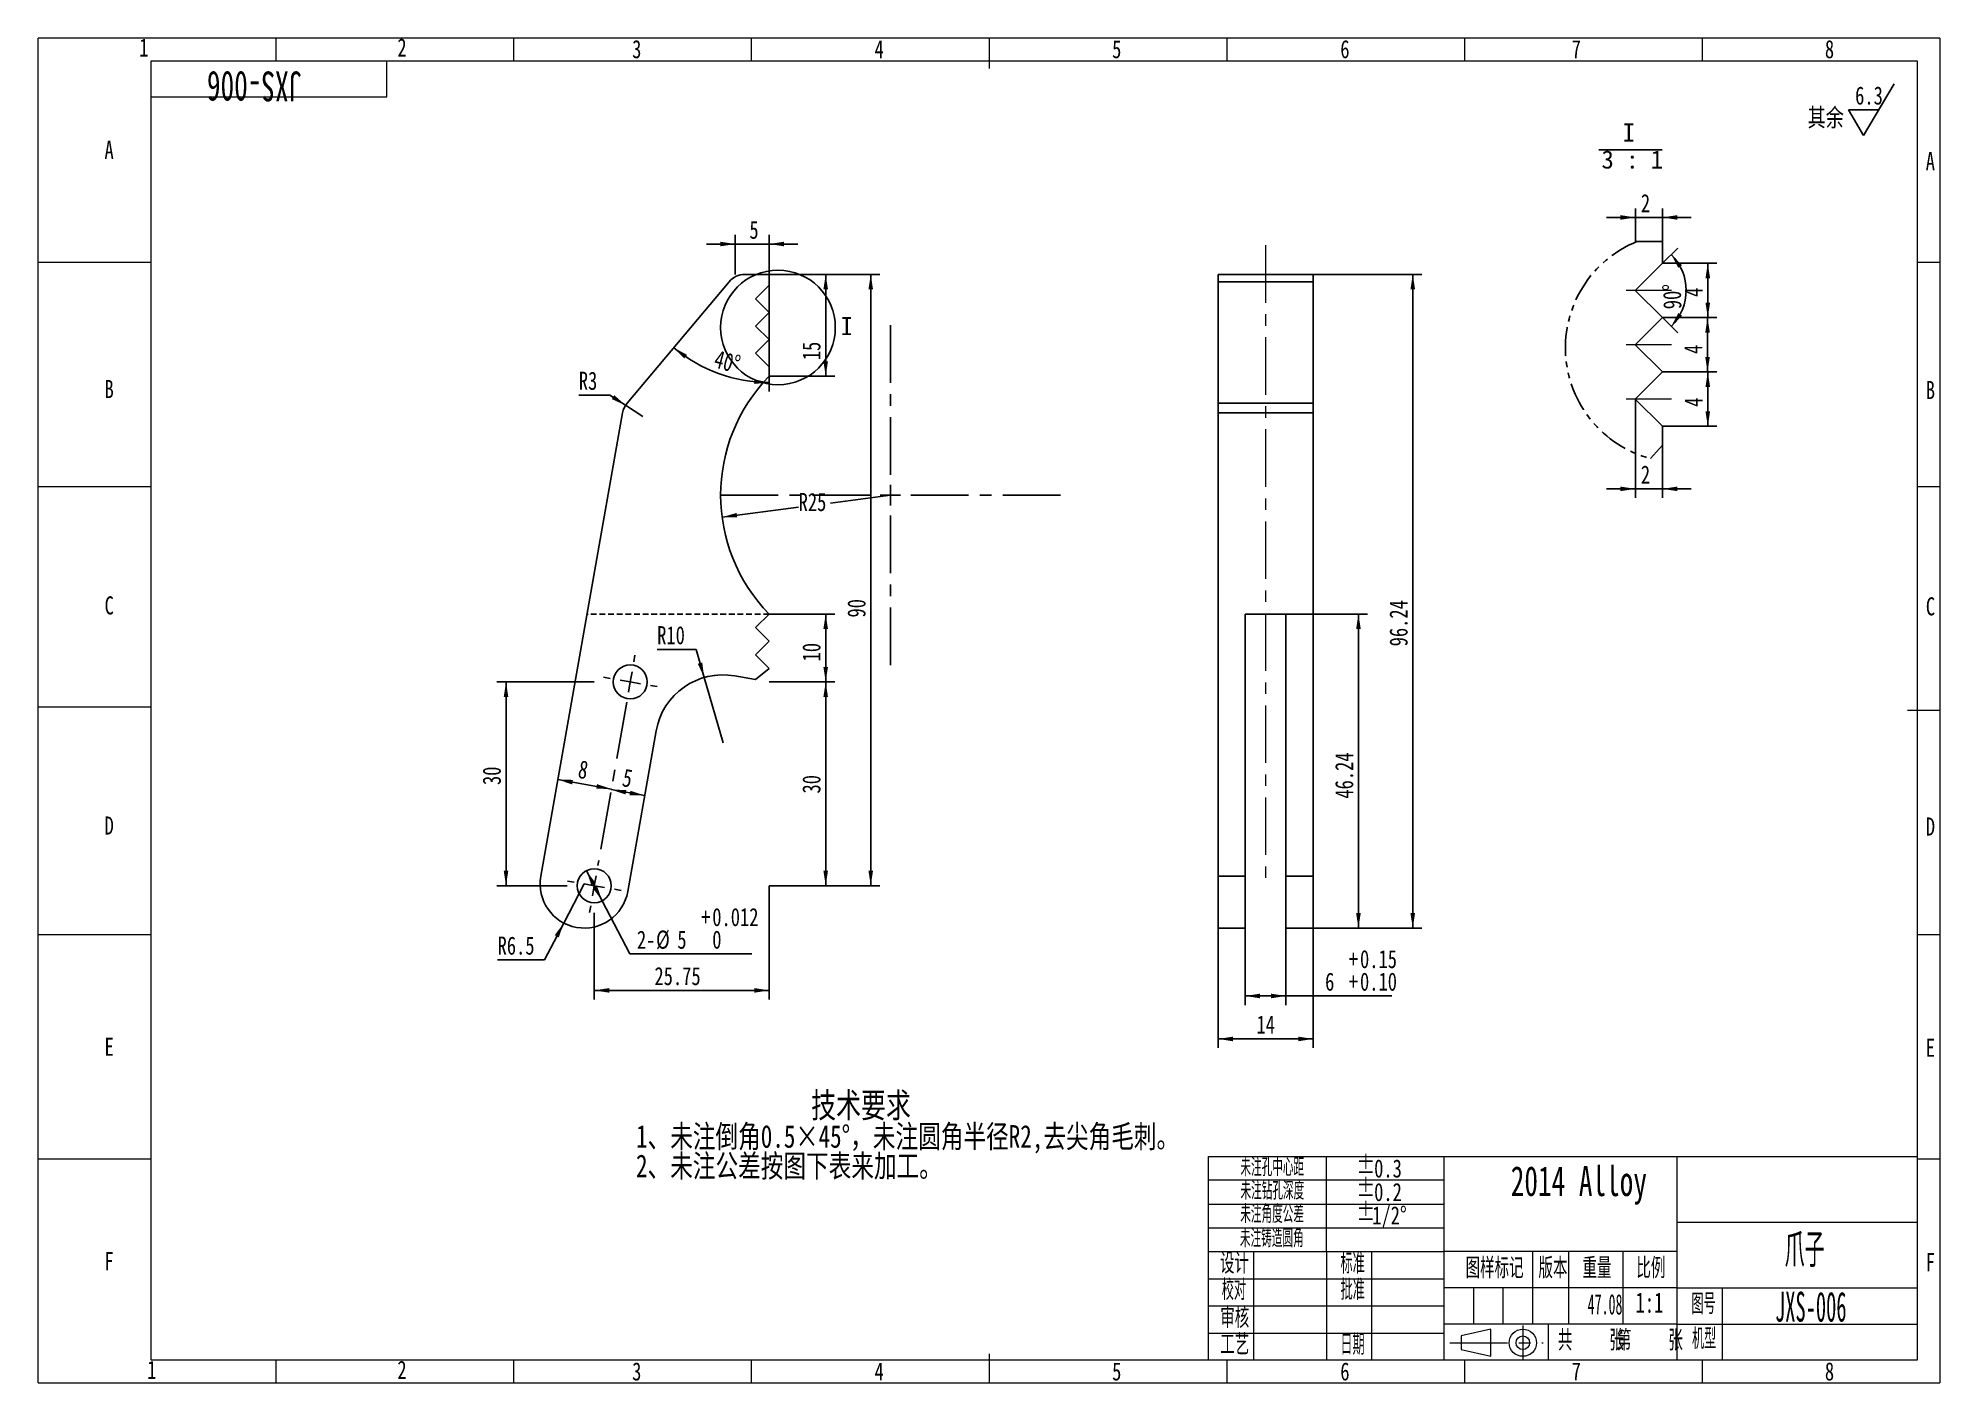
# Model space of a CAD drawing. Header units: millimetres. Extents: x 0 to 420, y 0 to 297.
import ezdxf

# ---------------------------------------------------------------- set-up
doc = ezdxf.new("R2010")
doc.units = ezdxf.units.MM
for name, pattern in [('CENTERX2', [20.32, 12.7, -2.54, 2.54, -2.54]), ('HIDDEN', [1.905, 1.27, -0.635]), ('PHANTOM', [12.7, 6.35, -1.27, 1.27, -1.27, 1.27, -1.27])]:
    doc.linetypes.add(name, pattern=pattern)
for name, color, linetype in [('04', 2, 'HIDDEN'), ('05', 4, 'CENTERX2'), ('06', 5, 'Continuous'), ('07', 6, 'PHANTOM'), ('12', 3, 'Continuous')]:
    doc.layers.add(name, color=color, linetype=linetype)
doc.styles.add('SLDTEXTSTYLE0', font='HYSWLONGFANGSONG.TTF', dxfattribs={"bigfont": 'bigfont'})
doc.styles.add('SLDTEXTSTYLE1', font='HYSWLONGFANGSONG.TTF')
doc.styles.add('SLDTEXTSTYLE2', font='仿宋_GB2312', dxfattribs={"width": 0.67})
doc.styles.add('SLDTEXTSTYLE3', font='HYSWLONGFANGSONG.TTF', dxfattribs={"width": 0.67, "bigfont": 'bigfont'})
doc.styles.add('SLDTEXTSTYLE4', font='HYSWLONGFANGSONG.TTF', dxfattribs={"width": 0.67})
doc.styles.add('SLDTEXTSTYLE5', font='HYSWLONGFANGSONG.TTF', dxfattribs={"width": 0.67})
doc.styles.add('SLDTEXTSTYLE6', font='HYSWLONGFANGSONG.TTF', dxfattribs={"width": 0.8, "bigfont": 'bigfont'})
doc.styles.add('SLDTEXTSTYLE7', font='仿宋_GB2312', dxfattribs={"width": 0.67})
doc.styles.add('SLDTEXTSTYLE8', font='仿宋_GB2312')
doc.dimstyles.new('SLDDIMSTYLE0', dxfattribs={"dimtxt": 4, "dimasz": 3.302, "dimexe": 0, "dimexo": 0.0625, "dimgap": 1, "dimtad": 2, "dimlfac": 0.666667, "dimrnd": 1e-09, "dimzin": 12, "dimdsep": 46, "dimtxsty": 'SLDTEXTSTYLE1', "dimsah": 1, "dimcen": 0.09, "dimadec": 0, "dimazin": 3, "dimtfac": 1, "dimtofl": 0, "dimtmove": 0, "dimatfit": 3, "dimfxl": 1, "dimfrac": 2, "dimtolj": 1, "dimtzin": 12, "dimarcsym": 0})
doc.dimstyles.new('SLDDIMSTYLE1', dxfattribs={"dimtxt": 4, "dimasz": 3.302, "dimexe": 0, "dimexo": 0.0625, "dimgap": 1, "dimtad": 0, "dimtih": 1, "dimtoh": 1, "dimlfac": 0.666667, "dimrnd": 1e-09, "dimzin": 12, "dimdsep": 46, "dimtxsty": 'SLDTEXTSTYLE1', "dimsah": 1, "dimcen": 0, "dimadec": 0, "dimazin": 3, "dimtol": 1, "dimtp": 0.012, "dimtfac": 1, "dimtdec": 3, "dimtmove": 0, "dimatfit": 3, "dimfxl": 1, "dimfrac": 2, "dimtolj": 1, "dimarcsym": 0})
doc.dimstyles.new('SLDDIMSTYLE2', dxfattribs={"dimtxt": 4, "dimasz": 3.302, "dimexe": 0, "dimexo": 0.0625, "dimgap": 1, "dimtad": 0, "dimtih": 1, "dimtoh": 1, "dimlfac": 0.666667, "dimrnd": 1e-09, "dimzin": 12, "dimdsep": 46, "dimtxsty": 'SLDTEXTSTYLE1', "dimsah": 1, "dimcen": 0, "dimadec": 0, "dimazin": 3, "dimtfac": 1, "dimtofl": 0, "dimtmove": 0, "dimatfit": 3, "dimfxl": 1, "dimfrac": 2, "dimtolj": 1, "dimtzin": 12, "dimarcsym": 0})
doc.dimstyles.new('SLDDIMSTYLE3', dxfattribs={"dimtxt": 4, "dimasz": 3.302, "dimexe": 0, "dimexo": 0.0625, "dimgap": 1, "dimtad": 2, "dimlfac": 0.666667, "dimrnd": 1e-09, "dimzin": 12, "dimdsep": 46, "dimtxsty": 'SLDTEXTSTYLE1', "dimsah": 1, "dimcen": 0.09, "dimadec": 0, "dimazin": 3, "dimtfac": 1, "dimtmove": 0, "dimatfit": 0, "dimfxl": 1, "dimfrac": 2, "dimtolj": 1, "dimtzin": 12, "dimarcsym": 0})
doc.dimstyles.new('SLDDIMSTYLE4', dxfattribs={"dimtxt": 4, "dimasz": 3.302, "dimexe": 0, "dimexo": 0.0625, "dimgap": 1, "dimtad": 2, "dimdec": 4, "dimlfac": 0.666667, "dimzin": 12, "dimdsep": 46, "dimtxsty": 'SLDTEXTSTYLE1', "dimsah": 1, "dimcen": 0.09, "dimadec": 0, "dimazin": 3, "dimtfac": 1, "dimtdec": 0, "dimtofl": 0, "dimtmove": 0, "dimatfit": 3, "dimfxl": 1, "dimfrac": 2, "dimtolj": 1, "dimtzin": 12, "dimarcsym": 0})
doc.dimstyles.new('SLDDIMSTYLE5', dxfattribs={"dimtxt": 4, "dimasz": 3.302, "dimexe": 0, "dimexo": 0.0625, "dimgap": 1, "dimtad": 2, "dimlfac": 0.666667, "dimrnd": 1e-09, "dimzin": 12, "dimdsep": 46, "dimtxsty": 'SLDTEXTSTYLE1', "dimsah": 1, "dimcen": 0.09, "dimadec": 0, "dimazin": 3, "dimtol": 1, "dimtp": 0.15, "dimtm": -0.1, "dimtfac": 1, "dimtofl": 0, "dimtmove": 0, "dimatfit": 3, "dimfxl": 1, "dimfrac": 2, "dimtolj": 1, "dimtzin": 0, "dimarcsym": 0})
doc.dimstyles.new('SLDDIMSTYLE6', dxfattribs={"dimtxt": 4, "dimasz": 3.302, "dimexe": 0, "dimexo": 0.0625, "dimgap": 1, "dimtad": 2, "dimlfac": 0.333333, "dimrnd": 1e-09, "dimzin": 12, "dimdsep": 46, "dimtxsty": 'SLDTEXTSTYLE1', "dimsah": 1, "dimcen": 0.09, "dimadec": 0, "dimazin": 3, "dimtfac": 1, "dimtmove": 0, "dimatfit": 0, "dimfxl": 1, "dimfrac": 2, "dimtolj": 1, "dimtzin": 12, "dimarcsym": 0})
doc.dimstyles.new('SLDDIMSTYLE7', dxfattribs={"dimtxt": 4, "dimasz": 3.302, "dimexe": 0, "dimexo": 0.0625, "dimgap": 1, "dimtad": 2, "dimlfac": 0.333333, "dimrnd": 1e-09, "dimzin": 12, "dimdsep": 46, "dimtxsty": 'SLDTEXTSTYLE1', "dimsah": 1, "dimcen": 0.09, "dimadec": 0, "dimazin": 3, "dimtfac": 1, "dimtofl": 0, "dimtmove": 0, "dimatfit": 3, "dimfxl": 1, "dimfrac": 2, "dimtolj": 1, "dimtzin": 12, "dimarcsym": 0})
doc.dimstyles.new('SLDDIMSTYLE8', dxfattribs={"dimtxt": 4, "dimasz": 3.302, "dimexe": 0, "dimexo": 0.0625, "dimgap": 1, "dimtad": 2, "dimdec": 4, "dimlfac": 0.333333, "dimzin": 12, "dimdsep": 46, "dimtxsty": 'SLDTEXTSTYLE1', "dimsah": 1, "dimcen": 0.09, "dimadec": 0, "dimazin": 3, "dimtfac": 1, "dimtdec": 0, "dimtofl": 0, "dimtmove": 0, "dimatfit": 3, "dimfxl": 1, "dimfrac": 2, "dimtolj": 1, "dimtzin": 12, "dimarcsym": 0})

# ---------------------------------------------------------------- blocks, each defined once
blk = doc.blocks.new('块2')
at = {"color": 7, "linetype": 'CENTERX2', "lineweight": 0}
for p, q in [((272.1, 13.04), (272.1, 5.42)), ((256.01, 9.24), (276.57, 9.24))]:
    blk.add_line(p, q, dxfattribs=at)
at = {"color": 7, "linetype": 'Continuous', "lineweight": 15}
for p, q in [((265.02, 12.24), (258.52, 10.74)), ((258.52, 10.74), (258.52, 7.74)), ((265.02, 6.24), (265.02, 12.24)), ((258.52, 7.74), (265.02, 6.24))]:
    blk.add_line(p, q, dxfattribs=at)
at = {"color": 7, "linetype": 'Continuous', "lineweight": 0}
for radius in [3, 1.5]:
    blk.add_circle((272.1, 9.24), radius, dxfattribs=at)
blk = doc.blocks.new('SW_NOTE_0')
at = {"layer": '12', "color": 0, "attachment_point": 1, "style": 'SLDTEXTSTYLE0'}
for s, insert, char_height in [(' 技术要求', (0, 7.09), 5.5), ('1、未注倒角0.5×45°，未注圆角半径R2,去尖角毛刺。', (-35.88, -0.05), 5), ('2、未注公差按图下表来加工。', (-35.88, -6.55), 5)]:
    blk.add_mtext(s, dxfattribs=dict(at, insert=insert, char_height=char_height))
blk = doc.blocks.new('SW_SFSYMBOL_0')
at = {"layer": '12', "color": 0}
for p, q in [((1.88, -5.71), (8.63, 5.71)), ((1.88, -5.71), (-1.49, 0)), ((5.25, 0), (-1.49, 0))]:
    blk.add_line(p, q, dxfattribs=at)
at = {"layer": '12', "color": 0, "insert": (0, 5.16), "char_height": 4, "attachment_point": 1, "style": 'SLDTEXTSTYLE1'}
blk.add_mtext('6.3', dxfattribs=at)
blk = doc.blocks.new('_D')
at = {"layer": '12', "transparency": 16777216}
for p, q in [((122.84, 154.81), (101.34, 154.81)), ((103.34, 109.81), (103.34, 154.81)), ((116.84, 109.81), (101.34, 109.81))]:
    blk.add_line(p, q, dxfattribs=at)
for points in [[(103.34, 154.81), (102.84, 151.5), (103.85, 151.5)], [(103.34, 109.81), (103.85, 113.11), (102.84, 113.11)]]:
    blk.add_solid(points, dxfattribs=at)
at = {"layer": '12', "transparency": 16777216, "insert": (98.19, 132.04), "char_height": 4, "attachment_point": 1, "rotation": 90, "style": 'SLDTEXTSTYLE1'}
blk.add_mtext('30', dxfattribs=at)
blk = doc.blocks.new('_D_1')
at = {"layer": '12', "transparency": 16777216}
for p, q in [((161.46, 109.81), (161.46, 84.69)), ((122.84, 103.81), (122.84, 84.69)), ((161.46, 86.69), (122.84, 86.69))]:
    blk.add_line(p, q, dxfattribs=at)
for points in [[(122.84, 86.69), (126.14, 86.18), (126.14, 87.2)], [(161.46, 86.69), (158.16, 87.2), (158.16, 86.18)]]:
    blk.add_solid(points, dxfattribs=at)
at = {"layer": '12', "transparency": 16777216, "insert": (136.12, 91.85), "char_height": 4, "attachment_point": 1, "style": 'SLDTEXTSTYLE1'}
blk.add_mtext('25.75', dxfattribs=at)
blk = doc.blocks.new('_D_2')
at = {"layer": '12', "transparency": 16777216}
for p, q in [((161.46, 244.81), (185.89, 244.81)), ((183.89, 109.81), (183.89, 244.81)), ((161.46, 109.81), (185.89, 109.81))]:
    blk.add_line(p, q, dxfattribs=at)
for points in [[(183.89, 244.81), (183.38, 241.5), (184.39, 241.5)], [(183.89, 109.81), (184.39, 113.11), (183.38, 113.11)]]:
    blk.add_solid(points, dxfattribs=at)
at = {"layer": '12', "transparency": 16777216, "insert": (178.73, 169.03), "char_height": 4, "attachment_point": 1, "rotation": 90, "style": 'SLDTEXTSTYLE1'}
blk.add_mtext('90', dxfattribs=at)
blk = doc.blocks.new('_D_3')
at = {"layer": '12', "transparency": 16777216}
for p, q in [((121.11, 113.13), (124.56, 106.48)), ((124.56, 106.48), (130.66, 94.74)), ((130.66, 94.74), (157.66, 94.74))]:
    blk.add_line(p, q, dxfattribs=at)
for points in [[(121.11, 113.13), (122.18, 109.97), (123.08, 110.44)], [(124.56, 106.48), (123.49, 109.64), (122.59, 109.17)]]:
    blk.add_solid(points, dxfattribs=at)
at = {"layer": '12', "transparency": 16777216, "char_height": 4, "attachment_point": 1, "style": 'SLDTEXTSTYLE1'}
for s, insert in [('+', (146.43, 104.89)), ('0.012', (148.89, 104.89)), ('2-', (132.25, 99.89)), ('%%c', (136.47, 99.91)), ('5', (141.17, 99.89)), ('0', (148.89, 99.91))]:
    blk.add_mtext(s, dxfattribs=dict(at, insert=insert))
blk = doc.blocks.new('_D_4')
at = {"layer": '12', "transparency": 16777216}
blk.add_line((133.97, 129.72), (126.58, 131.02), dxfattribs=at)
for points in [[(126.58, 131.02), (129.75, 129.95), (129.92, 130.95)], [(133.97, 129.72), (130.81, 130.79), (130.63, 129.79)]]:
    blk.add_solid(points, dxfattribs=at)
at = {"layer": '12', "transparency": 16777216, "insert": (129.51, 135.74), "char_height": 4, "attachment_point": 1, "rotation": 349.9811, "style": 'SLDTEXTSTYLE1'}
blk.add_mtext('5', dxfattribs=at)
blk = doc.blocks.new('_D_5')
at = {"layer": '12', "transparency": 16777216}
blk.add_line((114.79, 133.25), (126.61, 131.16), dxfattribs=at)
for points in [[(114.79, 133.25), (117.95, 132.17), (118.13, 133.18)], [(126.61, 131.16), (123.45, 132.24), (123.27, 131.24)]]:
    blk.add_solid(points, dxfattribs=at)
at = {"layer": '12', "transparency": 16777216, "insert": (119.74, 137.61), "char_height": 4, "attachment_point": 1, "rotation": 349.9811, "style": 'SLDTEXTSTYLE1'}
blk.add_mtext('8', dxfattribs=at)
blk = doc.blocks.new('_D_6')
at = {"layer": '12', "transparency": 16777216}
for p, q in [((161.46, 154.81), (175.94, 154.81)), ((173.94, 109.81), (173.94, 154.81)), ((161.46, 109.81), (175.94, 109.81))]:
    blk.add_line(p, q, dxfattribs=at)
for points in [[(173.94, 154.81), (173.43, 151.5), (174.44, 151.5)], [(173.94, 109.81), (174.44, 113.11), (173.43, 113.11)]]:
    blk.add_solid(points, dxfattribs=at)
at = {"layer": '12', "transparency": 16777216, "insert": (168.78, 130.17), "char_height": 4, "attachment_point": 1, "rotation": 90, "style": 'SLDTEXTSTYLE1'}
blk.add_mtext('30', dxfattribs=at)
blk = doc.blocks.new('_D_7')
at = {"layer": '12', "transparency": 16777216}
for p, q in [((145.32, 161.97), (136.72, 161.97)), ((147.1, 155.79), (145.32, 161.97)), ((151.26, 141.37), (147.1, 155.79))]:
    blk.add_line(p, q, dxfattribs=at)
blk.add_solid([(147.1, 155.79), (146.68, 159.1), (145.7, 158.82)], dxfattribs=at)
at = {"layer": '12', "transparency": 16777216, "insert": (136.72, 167.13), "char_height": 4, "attachment_point": 1, "style": 'SLDTEXTSTYLE1'}
blk.add_mtext('R10', dxfattribs=at)
blk = doc.blocks.new('_D_8')
at = {"layer": '12', "transparency": 16777216}
for p, q in [((161.46, 244.81), (175.94, 244.81)), ((173.94, 244.81), (173.94, 222.31)), ((161.46, 222.31), (175.94, 222.31))]:
    blk.add_line(p, q, dxfattribs=at)
for points in [[(173.94, 244.81), (173.43, 241.5), (174.44, 241.5)], [(173.94, 222.31), (174.44, 225.61), (173.43, 225.61)]]:
    blk.add_solid(points, dxfattribs=at)
at = {"layer": '12', "transparency": 16777216, "insert": (168.78, 225.86), "char_height": 4, "attachment_point": 1, "rotation": 90, "style": 'SLDTEXTSTYLE1'}
blk.add_mtext('15', dxfattribs=at)
blk = doc.blocks.new('_D_9')
at = {"layer": '12', "transparency": 16777216}
for p, q in [((161.46, 169.81), (175.94, 169.81)), ((173.94, 154.81), (173.94, 169.81)), ((161.46, 154.81), (175.94, 154.81))]:
    blk.add_line(p, q, dxfattribs=at)
for points in [[(173.94, 169.81), (173.43, 166.5), (174.44, 166.5)], [(173.94, 154.81), (174.44, 158.11), (173.43, 158.11)]]:
    blk.add_solid(points, dxfattribs=at)
at = {"layer": '12', "transparency": 16777216, "insert": (168.78, 159.34), "char_height": 4, "attachment_point": 1, "rotation": 90, "style": 'SLDTEXTSTYLE1'}
blk.add_mtext('10', dxfattribs=at)
blk = doc.blocks.new('_D_10')
at = {"layer": '12', "transparency": 16777216}
for p, q in [((151.06, 191.2), (167.96, 193.41)), ((188.24, 196.06), (174.97, 194.32))]:
    blk.add_line(p, q, dxfattribs=at)
blk.add_solid([(151.06, 191.2), (154.4, 191.12), (154.27, 192.13)], dxfattribs=at)
at = {"layer": '12', "transparency": 16777216, "insert": (167.96, 196.54), "char_height": 4, "attachment_point": 1, "style": 'SLDTEXTSTYLE1'}
blk.add_mtext('R25', dxfattribs=at)
blk = doc.blocks.new('_D_11')
at = {"layer": '12', "transparency": 16777216}
for p, q in [((153.96, 244.81), (153.96, 253.51)), ((161.46, 244.81), (161.46, 253.51)), ((153.96, 251.51), (147.61, 251.51)), ((161.46, 251.51), (153.96, 251.51)), ((161.46, 251.51), (167.81, 251.51))]:
    blk.add_line(p, q, dxfattribs=at)
for points in [[(153.96, 251.51), (150.66, 252.02), (150.66, 251)], [(161.46, 251.51), (164.76, 251), (164.76, 252.02)]]:
    blk.add_solid(points, dxfattribs=at)
at = {"layer": '12', "transparency": 16777216, "insert": (157.09, 256.66), "char_height": 4, "attachment_point": 1, "style": 'SLDTEXTSTYLE1'}
blk.add_mtext('5', dxfattribs=at)
blk = doc.blocks.new('_D_12')
at = {"layer": '12', "transparency": 16777216}
blk.add_line((161.46, 242.41), (161.46, 218.95), dxfattribs=at)
blk.add_arc((161.46, 253.74), 32.79, 230, 270, dxfattribs=at)
for points in [[(140.38, 228.62), (142.71, 226.23), (143.32, 227.04)], [(161.46, 220.95), (158.19, 221.62), (158.14, 220.61)]]:
    blk.add_solid(points, dxfattribs=at)
at = {"layer": '12', "transparency": 16777216, "insert": (150.04, 228.2), "char_height": 4, "attachment_point": 1, "rotation": 344.9223, "style": 'SLDTEXTSTYLE1'}
blk.add_mtext('40°', dxfattribs=at)
blk = doc.blocks.new('_D_13')
at = {"layer": '12', "transparency": 16777216}
for p, q in [((126.26, 218.16), (119.42, 218.16)), ((129.75, 215.9), (126.26, 218.16)), ((133.53, 213.46), (129.75, 215.9))]:
    blk.add_line(p, q, dxfattribs=at)
blk.add_solid([(129.75, 215.9), (127.26, 218.12), (126.7, 217.27)], dxfattribs=at)
at = {"layer": '12', "transparency": 16777216, "insert": (119.42, 223.32, 10.5), "char_height": 4, "attachment_point": 1, "style": 'SLDTEXTSTYLE1'}
blk.add_mtext('R3', dxfattribs=at)
blk = doc.blocks.new('_D_14')
at = {"layer": '12', "transparency": 16777216}
for p, q in [((120.62, 110.2), (116.09, 101.56)), ((116.09, 101.56), (111.82, 93.44)), ((111.82, 93.44), (101.48, 93.44))]:
    blk.add_line(p, q, dxfattribs=at)
blk.add_solid([(116.09, 101.56), (114.1, 98.88), (115, 98.4)], dxfattribs=at)
at = {"layer": '12', "transparency": 16777216, "insert": (101.48, 98.59), "char_height": 4, "attachment_point": 1, "style": 'SLDTEXTSTYLE1'}
blk.add_mtext('R6.5', dxfattribs=at)
blk = doc.blocks.new('SW_CENTERMARKSYMBOL_0')
at = {"layer": '05', "color": 0}
for p, q in [((0.78, 4.43), (1.04, 5.91)), ((-4.43, 0.78), (-5.91, 1.04)), ((0, 0), (-2.22, 0.39)), ((0, 0), (-0.39, -2.22)), ((0, 0), (0.39, 2.22)), ((0, 0), (2.22, -0.39)), ((4.43, -0.78), (5.91, -1.04)), ((-0.78, -4.43), (-7.17, -40.57)), ((-12.38, -44.22), (-13.86, -43.96)), ((-7.95, -45), (-10.17, -44.61)), ((-7.95, -45), (-8.34, -47.22)), ((-7.95, -45), (-7.56, -42.78)), ((-7.95, -45), (-5.73, -45.39)), ((-3.52, -45.78), (-2.04, -46.04)), ((-8.73, -49.43), (-8.99, -50.91))]:
    blk.add_line(p, q, dxfattribs=at)
blk = doc.blocks.new('SW_CENTERMARKSYMBOL_1')
at = {"layer": '05', "color": 0}
for p, q in [((0, 4.5), (0, 39.75)), ((-4.5, 0), (-39.75, 0)), ((0, 0), (-2.25, 0)), ((0, 0), (0, 2.25)), ((0, 0), (0, -2.25)), ((0, 0), (2.25, 0)), ((4.5, 0), (39.75, 0)), ((0, -4.5), (0, -39.75))]:
    blk.add_line(p, q, dxfattribs=at)
blk = doc.blocks.new('_D_15')
at = {"layer": '12', "transparency": 16777216}
for p, q in [((260.58, 157.81), (260.58, 73.97)), ((281.58, 157.81), (281.58, 73.97)), ((260.58, 75.97), (281.58, 75.97))]:
    blk.add_line(p, q, dxfattribs=at)
for points in [[(260.58, 75.97), (263.88, 75.46), (263.88, 76.48)], [(281.58, 75.97), (278.28, 76.48), (278.28, 75.46)]]:
    blk.add_solid(points, dxfattribs=at)
at = {"layer": '12', "transparency": 16777216, "insert": (269.06, 81.13, -25.3), "char_height": 4, "attachment_point": 1, "style": 'SLDTEXTSTYLE1'}
blk.add_mtext('14', dxfattribs=at)
blk = doc.blocks.new('_D_16')
at = {"layer": '12', "transparency": 16777216}
for p, q in [((266.58, 109.81), (266.58, 83.46)), ((275.58, 109.81), (275.58, 83.46)), ((266.58, 85.46), (275.58, 85.46)), ((275.58, 85.46), (298.95, 85.46))]:
    blk.add_line(p, q, dxfattribs=at)
for points in [[(266.58, 85.46), (269.88, 84.95), (269.88, 85.97)], [(275.58, 85.46), (272.28, 85.97), (272.28, 84.95)]]:
    blk.add_solid(points, dxfattribs=at)
at = {"layer": '12', "transparency": 16777216, "char_height": 4, "attachment_point": 1, "style": 'SLDTEXTSTYLE1'}
for s, insert in [('+', (289.47, 95.61, -25.3)), ('0.15', (291.93, 95.61, -25.3)), ('6', (284.22, 90.62, -25.3)), ('+', (289.47, 90.63, -25.3)), ('0.10', (291.93, 90.63, -25.3))]:
    blk.add_mtext(s, dxfattribs=dict(at, insert=insert))
blk = doc.blocks.new('_D_17')
at = {"layer": '12', "transparency": 16777216}
for p, q in [((275.58, 169.81), (293.58, 169.81)), ((291.58, 100.45), (291.58, 169.81)), ((281.58, 100.45), (293.58, 100.45))]:
    blk.add_line(p, q, dxfattribs=at)
for points in [[(291.58, 169.81), (291.07, 166.5), (292.09, 166.5)], [(291.58, 100.45), (292.09, 103.75), (291.07, 103.75)]]:
    blk.add_solid(points, dxfattribs=at)
at = {"layer": '12', "transparency": 16777216, "insert": (286.43, 129.03, -25.3), "char_height": 4, "attachment_point": 1, "rotation": 90, "style": 'SLDTEXTSTYLE1'}
blk.add_mtext('46.24', dxfattribs=at)
blk = doc.blocks.new('_D_18')
at = {"layer": '12', "transparency": 16777216}
for p, q in [((281.58, 244.81), (305.58, 244.81)), ((303.58, 244.81), (303.58, 100.45)), ((281.58, 100.45), (305.58, 100.45))]:
    blk.add_line(p, q, dxfattribs=at)
for points in [[(303.58, 244.81), (303.07, 241.5), (304.09, 241.5)], [(303.58, 100.45), (304.09, 103.75), (303.07, 103.75)]]:
    blk.add_solid(points, dxfattribs=at)
at = {"layer": '12', "transparency": 16777216, "insert": (298.43, 162.67, -25.3), "char_height": 4, "attachment_point": 1, "rotation": 90, "style": 'SLDTEXTSTYLE1'}
blk.add_mtext('96.24', dxfattribs=at)
blk = doc.blocks.new('_D_19')
at = {"layer": '12', "transparency": 16777216}
for p, q in [((352.73, 257.38), (346.38, 257.38)), ((352.73, 252.06), (352.73, 259.38)), ((352.73, 257.38), (358.73, 257.38)), ((358.73, 252.06), (358.73, 259.38)), ((358.73, 257.38), (365.08, 257.38))]:
    blk.add_line(p, q, dxfattribs=at)
for points in [[(352.73, 257.38), (349.43, 257.89), (349.43, 256.87)], [(358.73, 257.38), (362.03, 256.87), (362.03, 257.89)]]:
    blk.add_solid(points, dxfattribs=at)
at = {"layer": '12', "transparency": 16777216, "insert": (353.95, 262.54), "char_height": 4, "attachment_point": 1, "style": 'SLDTEXTSTYLE1'}
blk.add_mtext('2', dxfattribs=at)
blk = doc.blocks.new('_D_20')
at = {"layer": '12', "transparency": 16777216}
for p, q in [((358.73, 235.26), (370.67, 235.26)), ((368.67, 235.26), (368.67, 223.26)), ((358.73, 223.26), (370.67, 223.26))]:
    blk.add_line(p, q, dxfattribs=at)
for points in [[(368.67, 235.26), (368.17, 231.96), (369.18, 231.96)], [(368.67, 223.26), (369.18, 226.56), (368.17, 226.56)]]:
    blk.add_solid(points, dxfattribs=at)
at = {"layer": '12', "transparency": 16777216, "insert": (363.52, 227.24), "char_height": 4, "attachment_point": 1, "rotation": 90, "style": 'SLDTEXTSTYLE1'}
blk.add_mtext('4', dxfattribs=at)
blk = doc.blocks.new('_D_21')
at = {"layer": '12', "transparency": 16777216}
for p, q in [((358.73, 247.26), (362.08, 250.61)), ((358.73, 235.26), (362.08, 231.91))]:
    blk.add_line(p, q, dxfattribs=at)
blk.add_arc((352.73, 241.26), 11.22, 315, 45, dxfattribs=at)
for points in [[(360.66, 249.19), (362.23, 246.25), (363.05, 246.85)], [(360.66, 233.33), (363.05, 235.67), (362.23, 236.27)]]:
    blk.add_solid(points, dxfattribs=at)
at = {"layer": '12', "transparency": 16777216, "insert": (358.92, 237.06), "char_height": 4, "attachment_point": 1, "rotation": 91.6356, "style": 'SLDTEXTSTYLE1'}
blk.add_mtext('90°', dxfattribs=at)
blk = doc.blocks.new('_D_22')
at = {"layer": '12', "transparency": 16777216}
for p, q in [((358.73, 223.26), (370.73, 223.26)), ((368.73, 223.26), (368.73, 211.26)), ((358.73, 211.26), (370.73, 211.26))]:
    blk.add_line(p, q, dxfattribs=at)
for points in [[(368.73, 223.26), (368.22, 219.96), (369.24, 219.96)], [(368.73, 211.26), (369.24, 214.56), (368.22, 214.56)]]:
    blk.add_solid(points, dxfattribs=at)
at = {"layer": '12', "transparency": 16777216, "insert": (363.57, 215.58), "char_height": 4, "attachment_point": 1, "rotation": 90, "style": 'SLDTEXTSTYLE1'}
blk.add_mtext('4', dxfattribs=at)
blk = doc.blocks.new('_D_23')
at = {"layer": '12', "transparency": 16777216}
for p, q in [((358.73, 247.26), (370.73, 247.26)), ((368.73, 247.26), (368.73, 235.26)), ((358.73, 235.26), (370.73, 235.26))]:
    blk.add_line(p, q, dxfattribs=at)
for points in [[(368.73, 247.26), (368.22, 243.96), (369.24, 243.96)], [(368.73, 235.26), (369.24, 238.56), (368.22, 238.56)]]:
    blk.add_solid(points, dxfattribs=at)
at = {"layer": '12', "transparency": 16777216, "insert": (363.57, 239.83), "char_height": 4, "attachment_point": 1, "rotation": 90, "style": 'SLDTEXTSTYLE1'}
blk.add_mtext('4', dxfattribs=at)
blk = doc.blocks.new('_D_24')
at = {"layer": '12', "transparency": 16777216}
for p, q in [((352.73, 217.26), (352.73, 195.44)), ((358.73, 207.06), (358.73, 195.44)), ((352.73, 197.44), (346.38, 197.44)), ((352.73, 197.44), (358.73, 197.44)), ((358.73, 197.44), (365.08, 197.44))]:
    blk.add_line(p, q, dxfattribs=at)
for points in [[(352.73, 197.44), (349.43, 197.95), (349.43, 196.94)], [(358.73, 197.44), (362.03, 196.94), (362.03, 197.95)]]:
    blk.add_solid(points, dxfattribs=at)
at = {"layer": '12', "transparency": 16777216, "insert": (353.95, 202.6), "char_height": 4, "attachment_point": 1, "style": 'SLDTEXTSTYLE1'}
blk.add_mtext('2', dxfattribs=at)
blk = doc.blocks.new('SW_NOTE_1')
at = {"layer": '12', "color": 0}
blk.add_line((-5.82, -0.66), (8.15, -0.66), dxfattribs=at)
at = {"layer": '12', "color": 0, "char_height": 4, "attachment_point": 2, "style": 'SLDTEXTSTYLE8'}
for s, insert in [('I', (0.75, 5.16)), (' 3 : 1', (0.18, -0.81))]:
    blk.add_mtext(s, dxfattribs=dict(at, insert=insert))

msp = doc.modelspace()

# ---------------------------------------------------------------- linework, layer by layer
for p, q in [((358.72921, 252.05993), (353.07591, 252.05993)), ((358.72921, 247.26033), (358.72921, 252.05993)), ((161.46061, 244.80518), (156.05899, 244.80518)), ((161.46061, 242.40537), (161.46061, 244.80518)), ((260.58226, 244.80518), (281.58226, 244.80518)), ((260.58226, 243.19772), (260.58226, 244.80518)), ((281.58226, 244.80518), (281.58226, 243.19772)), ((352.72921, 241.26033), (358.72921, 247.26033)), ((152.61179, 243.19772), (130.08425, 216.35044)), ((158.46061, 239.40537), (161.46061, 242.40537)), ((161.46061, 236.40537), (158.46061, 239.40537)), ((281.58226, 243.19772), (260.58226, 243.19772)), ((260.58226, 243.19772), (260.58226, 216.35044)), ((281.58226, 243.19772), (281.58226, 216.35044)), ((358.72921, 235.26032), (352.72921, 241.26033)), ((158.46061, 233.40537), (161.46061, 236.40537)), ((352.72921, 229.26032), (358.72921, 235.26032)), ((161.46061, 230.40537), (158.46061, 233.40537)), ((158.46061, 227.40537), (161.46061, 230.40537)), ((161.46061, 224.40537), (158.46061, 227.40537)), ((358.72921, 223.26032), (352.72921, 229.26032)), ((161.46061, 222.30518), (161.46061, 224.40537)), ((352.72921, 217.26032), (358.72921, 223.26032)), ((129.10007, 214.24077), (111.0186, 111.89285)), ((260.58226, 216.35044), (281.58226, 216.35044)), ((260.58226, 214.24077), (260.58226, 216.35044)), ((281.58226, 214.24077), (260.58226, 214.24077)), ((260.58226, 214.24077), (260.58226, 111.89285)), ((281.58226, 216.35044), (281.58226, 214.24077)), ((281.58226, 214.24077), (281.58226, 111.89285)), ((358.72921, 211.26032), (352.72921, 217.26032)), ((358.72921, 207.05994), (358.72921, 211.26032)), ((356.05476, 204.14904), (358.72921, 207.05994)), ((158.46061, 166.80518), (161.46061, 169.80518)), ((275.58226, 169.80518), (266.58226, 169.80518)), ((266.58226, 169.80518), (266.58226, 111.89285)), ((275.58226, 111.89285), (275.58226, 169.80518)), ((161.46061, 163.80518), (158.46061, 166.80518)), ((158.46061, 160.80518), (161.46061, 163.80518)), ((161.46061, 157.80518), (158.46061, 160.80518)), ((153.87092, 156.14602), (158.46061, 155.33518)), ((158.46061, 155.33518), (161.46061, 157.80518)), ((130.22124, 108.50038), (136.49007, 143.98435)), ((266.58226, 111.89285), (260.58226, 111.89285)), ((260.58226, 111.89285), (260.58226, 100.44662)), ((266.58226, 111.89285), (266.58226, 100.44662)), ((281.58226, 111.89285), (275.58226, 111.89285)), ((275.58226, 100.44662), (275.58226, 111.89285)), ((281.58226, 111.89285), (281.58226, 100.44662)), ((260.58226, 100.44662), (266.58226, 100.44662)), ((275.58226, 100.44662), (281.58226, 100.44662))]:
    msp.add_line(p, q)
at = {"color": 7, "linetype": 'CENTERX2', "lineweight": 0, "true_color": 0xffffff}
for p, q in [((271.08226, 251.23058), (271.08226, 109.89285)), ((360.72921, 241.26033), (350.72921, 241.26033)), ((360.72921, 229.26032), (350.72921, 229.26032)), ((360.72921, 217.26032), (350.72921, 217.26032))]:
    msp.add_line(p, q, dxfattribs=at)
for centre in [(130.78561, 154.80518), (122.83561, 109.80518)]:
    msp.add_circle(centre, 3.75)
for centre, radius, start, end in [((156.05899, 240.30518), 4.5, 90, 140), ((188.24097, 196.05518), 37.5, 135.572996, 224.427004), ((133.53145, 213.45789), 4.5, 140, 169.9811254), ((151.26133, 141.37477), 15, 79.9811254, 169.9811254), ((120.61992, 110.19662), 9.75, 169.9811254, 349.9811254)]:
    msp.add_arc(centre, radius, start, end)
at = {"layer": '04'}
msp.add_line((161.46061, 169.80518), (121.24978, 169.80518), dxfattribs=at)
at = {"layer": '06', "color": 5, "linetype": 'Continuous', "lineweight": 0, "true_color": 0x0000ff}
for p, q in [((0, 0), (0, 297)), ((420, 297), (0, 297)), ((52.5, 297), (52.5, 292)), ((105, 297), (105, 292)), ((157.5, 297), (157.5, 292)), ((210, 297), (210, 290.24485)), ((262.5, 297), (262.5, 292)), ((315, 297), (315, 292)), ((367.5, 297), (367.5, 292)), ((420, 297), (420, 0)), ((25, 5), (25, 292)), ((25, 292), (415, 292)), ((77, 284), (77, 292)), ((415, 292), (415, 5)), ((25, 284), (77, 284)), ((0, 247.5), (25, 247.5)), ((415, 247.5), (420, 247.5)), ((0, 198), (25, 198)), ((415, 198), (420, 198)), ((0, 149.30508), (25, 149.30508)), ((420, 148.5), (412.79994, 148.5)), ((0, 99), (25, 99)), ((415, 99), (420, 99)), ((0, 49.5), (25, 49.5)), ((258.5, 5), (258.5, 50)), ((258.5, 50), (415, 50)), ((284.5, 29), (284.5, 50)), ((310.5, 5), (310.5, 50)), ((362, 5), (362, 50)), ((415, 50), (415, 5)), ((415, 49.5), (420, 49.5)), ((310.5, 44.75), (258.5, 44.75)), ((258.5, 39.5), (310.5, 39.5)), ((258.5, 34.25), (310.5, 34.25)), ((362, 35.5), (415, 35.5)), ((258.5, 29), (310.5, 29)), ((268.5, 5), (268.5, 29)), ((284.5, 29), (284.5, 5)), ((294.5, 29), (294.5, 5)), ((362, 29), (310.5, 29)), ((330, 29), (330, 13)), ((338, 29), (338, 13)), ((350, 29), (350, 13)), ((258.5, 23), (310.5, 23)), ((362, 21), (310.5, 21)), ((317, 21), (317, 13)), ((323.5, 21), (323.5, 13)), ((362, 21), (415, 21)), ((372, 5), (372, 21)), ((258.5, 17), (310.5, 17)), ((362, 13), (310.5, 13)), ((333.5, 13), (333.5, 5)), ((362, 13), (415, 13)), ((258.5, 11), (310.5, 11)), ((415, 5), (25, 5)), ((52.5, 5), (52.5, 0)), ((52.5, 5), (52.5, 0)), ((105, 5), (105, 0)), ((105, 5), (105, 0)), ((157.5, 5), (157.5, 0)), ((157.5, 5), (157.5, 0)), ((210, 6.42616), (210, 0)), ((415, 5), (258.5, 5)), ((262.5, 5), (262.5, 0)), ((262.5, 5), (262.5, 0)), ((315, 5), (315, 0)), ((315, 5), (315, 0)), ((367.5, 5), (367.5, 0)), ((367.5, 5), (367.5, 0)), ((0, 0), (420, 0))]:
    msp.add_line(p, q, dxfattribs=at)
at = {"layer": '07'}
msp.add_arc((362.60642, 228.60443), 25.31779, 112.1130355, 255.0025124, dxfattribs=at)
at = {"layer": '12'}
msp.add_circle((163.39921, 233.07743), 12.6589, dxfattribs=at)

# ---------------------------------------------------------------- block references
msp.add_blockref('块2', (55.78474, -0.35864))
at = {"layer": '05'}
for name, p in [('SW_CENTERMARKSYMBOL_1', (188.24097, 196.05518)), ('SW_CENTERMARKSYMBOL_0', (130.78561, 154.80518))]:
    msp.add_blockref(name, p, dxfattribs=at)
at = {"layer": '12'}
for name, p in [('SW_SFSYMBOL_0', (401.26996, 281.15074)), ('SW_NOTE_1', (350.52192, 272.98748)), ('SW_NOTE_0', (167.92843, 56.99541))]:
    msp.add_blockref(name, p, dxfattribs=at)

# ---------------------------------------------------------------- texts
for s, insert, char_height, attachment_point, style in [('1', (22.32979, 296.90698), 4, 1, 'SLDTEXTSTYLE1'), ('2', (79.34997, 296.90698), 4, 1, 'SLDTEXTSTYLE1'), ('3', (131.19595, 296.54998), 4, 1, 'SLDTEXTSTYLE1'), ('4', (184.72693, 296.5542), 4, 1, 'SLDTEXTSTYLE1'), ('5', (237.18938, 296.54998), 4, 1, 'SLDTEXTSTYLE1'), ('6', (287.57766, 296.5542), 4, 1, 'SLDTEXTSTYLE1'), ('7', (338.67853, 296.5542), 4, 1, 'SLDTEXTSTYLE1'), ('8', (394.58837, 296.54575), 4, 1, 'SLDTEXTSTYLE1'), ('其余', (390.77267, 281.46108), 4, 1, 'SLDTEXTSTYLE0'), ('A', (14.66862, 274.30724), 4, 1, 'SLDTEXTSTYLE1'), ('A', (416.85509, 271.81769), 4, 1, 'SLDTEXTSTYLE1'), ('I', (177.21712, 235.40146), 4, 1, 'SLDTEXTSTYLE8'), ('B', (14.68552, 221.48466), 4, 1, 'SLDTEXTSTYLE1'), ('B', (416.87199, 221.26734), 4, 1, 'SLDTEXTSTYLE1'), ('C', (14.69397, 173.71003), 4, 1, 'SLDTEXTSTYLE1'), ('C', (416.88044, 173.49271), 4, 1, 'SLDTEXTSTYLE1'), ('D', (14.69397, 125.09255), 4, 1, 'SLDTEXTSTYLE1'), ('D', (416.88044, 124.87522), 4, 1, 'SLDTEXTSTYLE1'), ('E', (14.68975, 76.2427), 4, 1, 'SLDTEXTSTYLE1'), ('E', (416.87622, 76.02537), 4, 1, 'SLDTEXTSTYLE1'), ('%%p', (291.16652, 50.26694), 4, 1, 'SLDTEXTSTYLE1'), ('未注孔中心距', (265.52339, 49.5466), 3.5, 1, 'SLDTEXTSTYLE3'), ('0.3', (295.04999, 49.37228), 4, 1, 'SLDTEXTSTYLE1'), ('2014 Alloy', (340.25647, 47.88558), 6.6, 2, 'SLDTEXTSTYLE2'), ('未注钻孔深度', (265.53992, 44.35961), 3.5, 1, 'SLDTEXTSTYLE3'), ('%%p', (291.16652, 45.16258), 4, 1, 'SLDTEXTSTYLE1'), ('0.2', (295.04999, 44.16144), 4, 1, 'SLDTEXTSTYLE1'), ('未注角度公差', (265.48499, 39.19973), 3.5, 1, 'SLDTEXTSTYLE3'), ('%%p', (291.16652, 39.88995), 4, 1, 'SLDTEXTSTYLE1'), ('1/2°', (294.62151, 39.01285), 4, 1, 'SLDTEXTSTYLE1'), ('未注铸造圆角', (265.41645, 33.85769), 3.5, 1, 'SLDTEXTSTYLE3'), ('爪子', (390.09956, 32.90703), 6.6, 2, 'SLDTEXTSTYLE3'), ('F', (14.67707, 28.90317), 4, 1, 'SLDTEXTSTYLE1'), ('设计', (261.00051, 28.58543), 4, 1, 'SLDTEXTSTYLE6'), ('标准', (287.62576, 28.58543), 4, 1, 'SLDTEXTSTYLE3'), ('图样标记', (315.24989, 27.5411), 4, 1, 'SLDTEXTSTYLE6'), ('版本', (331.33444, 27.5411), 4, 1, 'SLDTEXTSTYLE6'), ('重量', (341.05859, 27.5411), 4, 1, 'SLDTEXTSTYLE6'), ('比例', (352.95891, 27.5411), 4, 1, 'SLDTEXTSTYLE6'), ('F', (416.86354, 28.68585), 4, 1, 'SLDTEXTSTYLE1'), ('校对', (261.41273, 22.74189), 4, 1, 'SLDTEXTSTYLE3'), ('批准', (287.63687, 22.74189), 4, 1, 'SLDTEXTSTYLE3'), ('审核', (261.06606, 16.59091), 4, 1, 'SLDTEXTSTYLE6'), ('47.08', (346.04486, 19.62235), 4.5, 2, 'SLDTEXTSTYLE4'), ('1:1', (355.84269, 20.0036), 4.5, 2, 'SLDTEXTSTYLE7'), ('图号', (365.11594, 19.62767), 4, 1, 'SLDTEXTSTYLE3'), ('JXS-006', (391.47393, 20.13913), 6.6, 2, 'SLDTEXTSTYLE5'), ('工艺', (261.06829, 10.64691), 4, 1, 'SLDTEXTSTYLE6'), ('日期', (287.59799, 10.64691), 4, 1, 'SLDTEXTSTYLE3'), ('共     张', (335.62192, 11.58096), 4, 1, 'SLDTEXTSTYLE6'), ('第     张', (348.65562, 11.58096), 4, 1, 'SLDTEXTSTYLE6'), ('机型', (365.25039, 11.93179), 4, 1, 'SLDTEXTSTYLE3'), ('1', (24.0882, 4.90698), 4, 1, 'SLDTEXTSTYLE1'), ('2', (79.34997, 4.90698), 4, 1, 'SLDTEXTSTYLE1'), ('3', (131.19595, 4.54998), 4, 1, 'SLDTEXTSTYLE1'), ('4', (184.72693, 4.54998), 4, 1, 'SLDTEXTSTYLE1'), ('5', (237.18938, 4.54998), 4, 1, 'SLDTEXTSTYLE1'), ('6', (287.57766, 4.5542), 4, 1, 'SLDTEXTSTYLE1'), ('7', (338.67853, 4.5542), 4, 1, 'SLDTEXTSTYLE1'), ('8', (394.58837, 4.5542), 4, 1, 'SLDTEXTSTYLE1')]:
    msp.add_mtext(s, dxfattribs=dict(at, insert=insert, char_height=char_height, attachment_point=attachment_point, style=style))
at = {"layer": '12', "insert": (47.82513, 283.01452), "char_height": 6.6, "attachment_point": 2, "rotation": 180, "style": 'SLDTEXTSTYLE2'}
msp.add_mtext('JXS-006', dxfattribs=at)

# ---------------------------------------------------------------- dimensions: what is measured, and where the dimension line sits
at = {"layer": '12'}
for base, p1, p2, dimstyle, picture, middle in [((358.72921, 259.85667), (352.72921, 252.05993), (358.72921, 252.05993), 'SLDDIMSTYLE6', '_D_19', (355.69966, 259.85667)), ((153.96061, 253.9826), (161.46061, 244.80518), (153.96061, 244.80518), 'SLDDIMSTYLE3', '_D_11', (158.84391, 253.9826)), ((358.72921, 197.44463), (352.72921, 217.26032), (358.72921, 207.05993), 'SLDDIMSTYLE6', '_D_24', (355.69966, 197.44463)), ((281.58226, 78.44662), (260.58226, 157.80518), (281.58226, 157.80518), 'SLDDIMSTYLE0', '_D_15', (271.69363, 78.44662)), ((122.83561, 89.16534), (161.46061, 109.80518), (122.83561, 109.80518), 'SLDDIMSTYLE0', '_D_1', (141.37834, 89.16534)), ((275.58226, 90.44662), (266.58226, 109.80518), (275.58226, 109.80518), 'SLDDIMSTYLE5', '_D_16', (291.58226, 90.44662))]:
    dim = msp.add_linear_dim(base=base, p1=p1, p2=p2, dimstyle=dimstyle, dxfattribs=at)
    dim.commit()
    dim.dimension.update_dxf_attribs({"geometry": picture, "text_midpoint": middle, "dimtype": 160})
for base, line1, line2, dimstyle, picture, middle in [((363.9496, 241.26032), ((352.72921, 241.26032), (358.72921, 247.26032)), ((358.72921, 235.26032), (352.72921, 241.26032)), 'SLDDIMSTYLE8', '_D_21', (363.94503, 241.58058)), ((150.24518, 222.9292), ((153.96061, 244.80518), (129.3097, 215.42737)), ((161.46061, 242.40537), (161.46061, 244.80518)), 'SLDDIMSTYLE4', '_D_12', (152.93054, 222.08051))]:
    dim = msp.add_angular_dim_2l(base=base, line1=line1, line2=line2, dimstyle=dimstyle, dxfattribs=at)
    dim.commit()
    dim.dimension.update_dxf_attribs({"geometry": picture, "text_midpoint": middle, "dimtype": 162})
for base, p1, p2, angle, dimstyle, picture, middle in [((181.4119, 244.80518), (161.46061, 109.80518), (161.46061, 244.80518), 90, 'SLDDIMSTYLE0', '_D_2', (181.4119, 171.66052)), ((171.46061, 222.30518), (161.46061, 244.80518), (161.46061, 222.30518), 90, 'SLDDIMSTYLE0', '_D_8', (171.46061, 228.49051)), ((303.58226, 100.44662), (281.58226, 244.80518), (281.58226, 100.44662), 90, 'SLDDIMSTYLE0', '_D_18', (303.58226, 167.92229)), ((368.72921, 235.26032), (358.72921, 247.26032), (358.72921, 235.26032), 90, 'SLDDIMSTYLE7', '_D_23', (368.72921, 241.58058)), ((366.19833, 223.26032), (358.72921, 235.26032), (358.72921, 223.26032), 90, 'SLDDIMSTYLE7', '_D_20', (366.19833, 228.99736)), ((368.72921, 211.26032), (358.72921, 223.26032), (358.72921, 211.26032), 90, 'SLDDIMSTYLE7', '_D_22', (368.72921, 217.32805)), ((171.46061, 169.80518), (161.46061, 154.80518), (161.46061, 169.80518), 90, 'SLDDIMSTYLE0', '_D_9', (171.46061, 161.96941)), ((291.58226, 169.80518), (281.58226, 100.44662), (275.58226, 169.80518), 90, 'SLDDIMSTYLE0', '_D_17', (291.58226, 134.28926)), ((100.86992, 154.80518), (122.83561, 109.80518), (122.83561, 154.80518), 90, 'SLDDIMSTYLE0', '_D', (100.86992, 134.66563)), ((127.03916, 133.59886), (111.0186, 111.89285), (130.78561, 154.80518), 349.9811254, 'SLDDIMSTYLE0', '_D_5', (121.00083, 134.66563)), ((127.01469, 133.46033), (136.49007, 143.98435), (130.78561, 154.80518), 349.9811254, 'SLDDIMSTYLE0', '_D_4', (130.76579, 132.79764)), ((171.46061, 154.80518), (161.46061, 109.80518), (161.46061, 154.80518), 90, 'SLDDIMSTYLE0', '_D_6', (171.46061, 132.79764))]:
    dim = msp.add_linear_dim(base=base, p1=p1, p2=p2, angle=angle, dimstyle=dimstyle, dxfattribs=at)
    dim.commit()
    dim.dimension.update_dxf_attribs({"geometry": picture, "text_midpoint": middle, "dimtype": 160})
for center, mpoint, picture, middle in [((133.53145, 213.45789), (129.75304, 215.90199), '_D_13', (122.04821, 220.63423)), ((188.24097, 196.05518), (151.05679, 191.1985), '_D_10', (171.46062, 193.86348)), ((151.26133, 141.37477), (147.10305, 155.78687), '_D_7', (140.22616, 164.44441)), ((120.61992, 110.19662), (116.08685, 101.56448), '_D_14', (105.85393, 95.91278))]:
    dim = msp.add_radius_dim(center=center, mpoint=mpoint, dimstyle='SLDDIMSTYLE2', dxfattribs=at)
    dim.commit()
    dim.dimension.update_dxf_attribs({"geometry": picture, "text_midpoint": middle, "dimtype": 164})
dim = msp.add_diameter_dim_2p(p1=(124.56379, 106.47713), p2=(121.10743, 113.13323), text='2-<>', dimstyle='SLDDIMSTYLE1', dxfattribs=at)
dim.commit()
dim.dimension.update_dxf_attribs({"geometry": '_D_3', "text_midpoint": (144.95401, 99.72401), "dimtype": 163})

doc.saveas('drawing.dxf')
